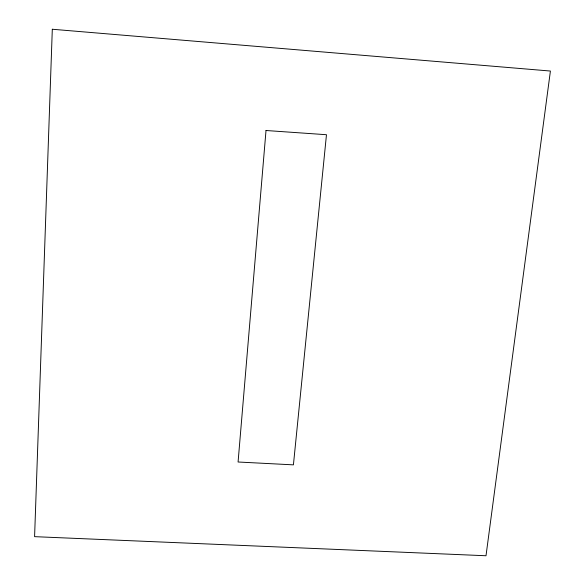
<?xml version="1.0" encoding="UTF-8"?>
<svg xmlns="http://www.w3.org/2000/svg" width="585" height="585" viewBox="0 0 585 585"><rect width="100%" height="100%" fill="white"/><g stroke="black" fill="none" stroke-linecap="round" stroke-linejoin="round"><path stroke-width="0.88" d="M52.306 29.25L34.588 536.657L486.003 555.75L550.412 71.041L52.306 29.25M266.014 130.506L238.08 462.004L293.421 464.856L326.474 134.718L266.014 130.506"/></g></svg>
